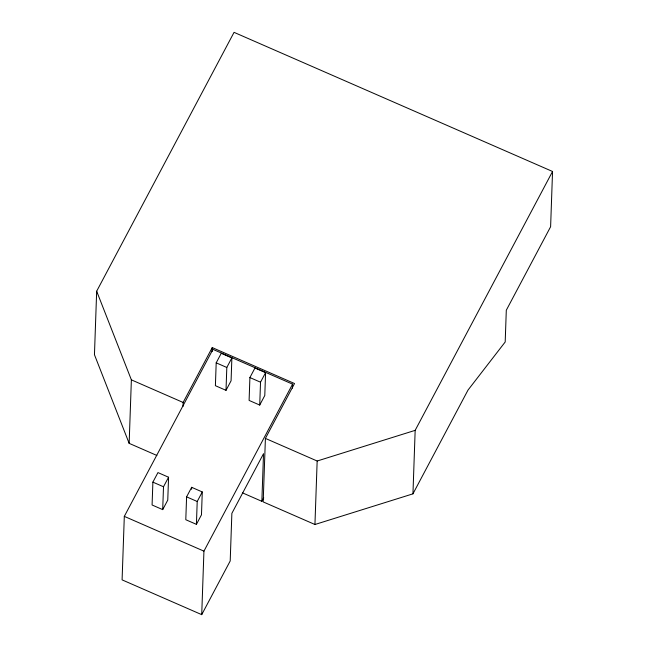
<?xml version="1.0" encoding="UTF-8"?>
<svg xmlns="http://www.w3.org/2000/svg" width="647" height="647" viewBox="0 0 647 647"><rect width="100%" height="100%" fill="white"/><g stroke="black" fill="none" stroke-linecap="round" stroke-linejoin="round"><path stroke-width="0.97" d="M182.988 406.494L183.125 402.458L212.248 347.585L294.522 383.525L265.407 438.399L263.183 501.902L314.943 524.507L412.948 493.847L468.024 390.06L505.194 341.98L506.302 310.228L550.613 226.725L552.546 171.479L234.052 32.35L96.67 291.215L94.454 354.718L129.149 443.349L156.881 455.464M292.428 388.168L292.565 384.14L212.944 349.356L124.313 516.371L122.089 579.866L201.718 614.65L230.203 560.965L231.869 513.346L263.523 453.693L261.857 501.32L242.415 492.828M129.149 443.349L131.373 379.854L96.67 291.215M152.886 482.128L152.085 504.992L162.704 509.626L167.767 500.082L168.568 477.227L157.949 472.585L152.886 482.128L163.505 486.77L162.704 509.626M186.595 496.856L185.794 519.719L196.413 524.353L201.476 514.81L202.276 491.946L191.658 487.312L186.595 496.856L197.214 501.49L196.413 524.353M191.593 489.302L191.658 487.312M201.718 614.65L203.934 551.147L292.565 384.14M212.111 351.612L212.248 347.585M216.195 362.838L215.394 385.693L226.013 390.335L231.076 380.792L231.877 357.928L221.258 353.294L216.195 362.838L226.814 367.472L226.013 390.335M249.904 377.565L249.103 400.42L259.722 405.062L264.785 395.519L265.585 372.656L254.967 368.022L249.904 377.565L260.523 382.199L259.722 405.062M314.943 524.507L317.159 461.012L265.407 438.399M412.948 493.847L415.164 430.352L552.546 171.479M163.505 486.77L168.568 477.227M226.814 367.472L231.877 357.928M197.214 501.49L202.276 491.946M260.523 382.199L265.585 372.656M261.857 501.32L263.725 497.802M317.159 461.012L415.164 430.352M131.373 379.854L183.125 402.458M124.313 516.371L203.934 551.147"/></g></svg>
